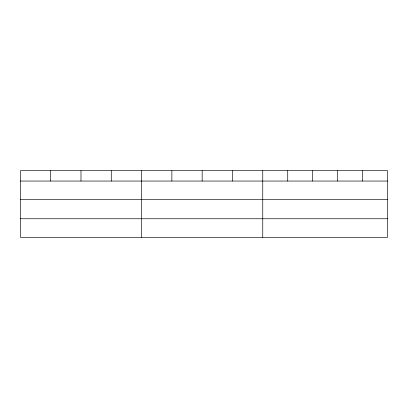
<?xml version="1.0" encoding="UTF-8"?>
<svg xmlns="http://www.w3.org/2000/svg" width="408" height="408" viewBox="0 0 408 408"><rect width="100%" height="100%" fill="white"/><g stroke="black" fill="none" stroke-linecap="round" stroke-linejoin="round"><path stroke-width="0.61" d="M387.6 199.624L387.6 170.671L20.4 170.671L20.4 237.329L387.6 237.329L387.6 199.624L20.4 199.624M20.4 181.05L387.6 181.05M20.4 218.754L387.6 218.754M362.63 170.671L362.63 181.05M337.661 170.671L337.661 181.05M312.691 170.671L312.691 181.05M287.722 170.671L287.722 181.05M262.752 170.671L262.752 237.329M232.458 170.671L232.458 181.05M202.164 170.671L202.164 181.05M171.87 170.671L171.87 181.05M141.576 170.671L141.576 237.329M111.282 170.671L111.282 181.05M80.988 170.671L80.988 181.05M50.694 170.671L50.694 181.05"/></g></svg>
